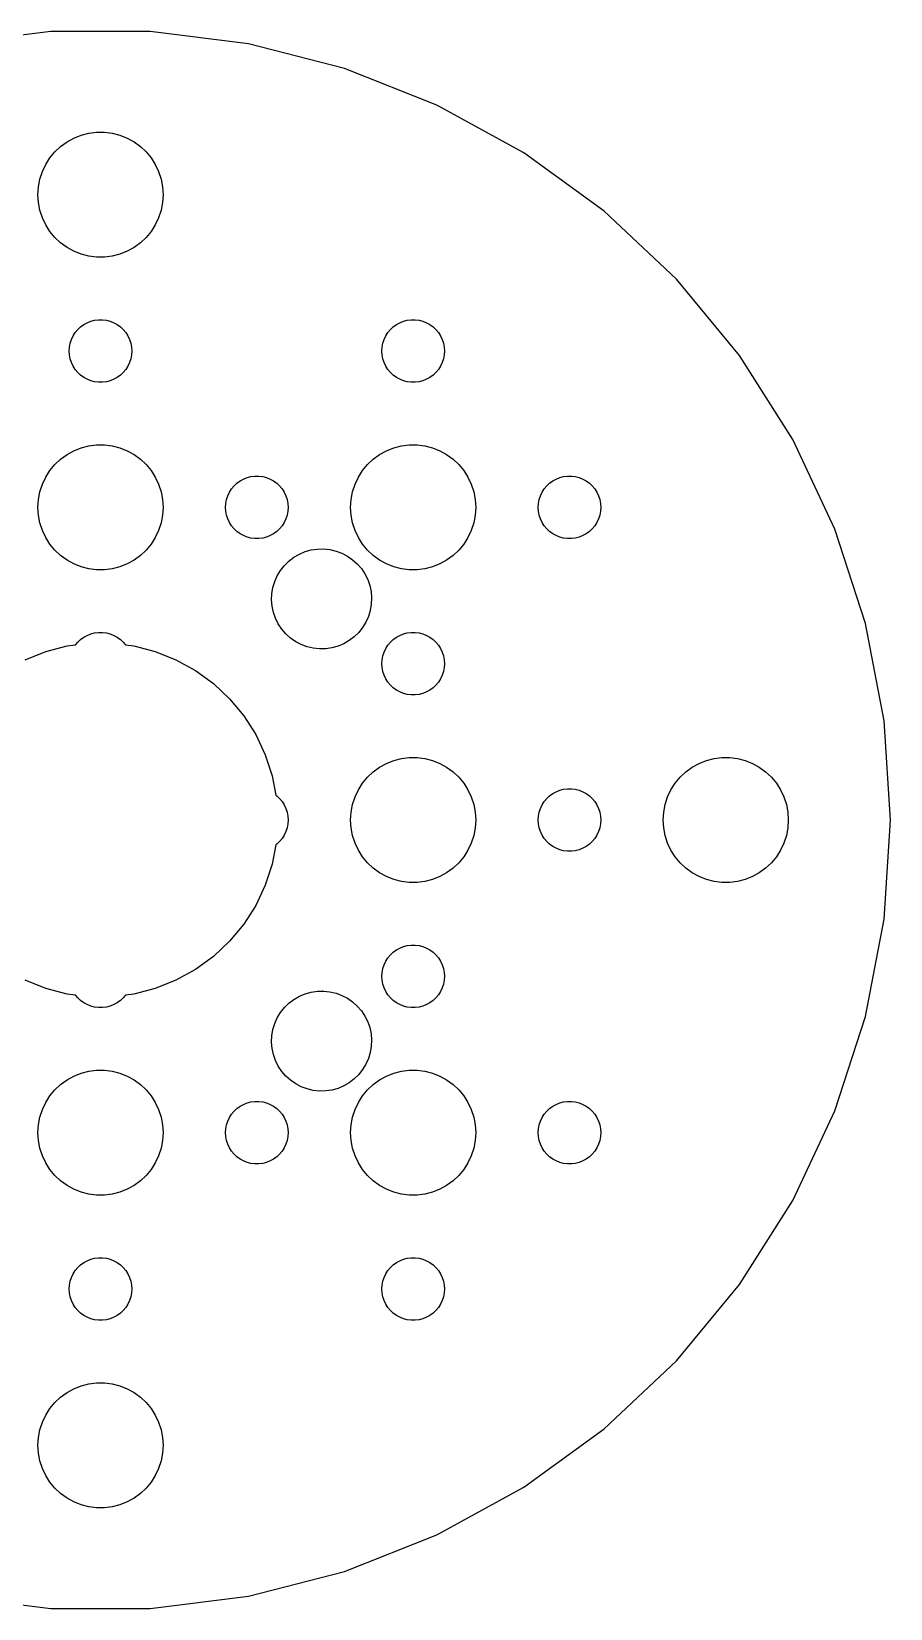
# Model space of a CAD drawing. Header units: metres. Extents: x -38 to 38, y -38 to 478.
# Drawn here: x -3.3 to 37.9, y -37.8 to 37.8 of the extents above; entities that cross this region are included whole.
import ezdxf

# ---------------------------------------------------------------- set-up
doc = ezdxf.new("R2010")
doc.units = ezdxf.units.M

msp = doc.modelspace()

# ---------------------------------------------------------------- linework, layer by layer
for p, q in [((-2.37987, 37.827), (-7.10208, 37.2305)), ((2.37987, 37.827), (-2.37987, 37.827)), ((7.10208, 37.2305), (2.37987, 37.827)), ((11.7123, 36.0468), (7.10208, 37.2305)), ((16.1378, 34.2946), (11.7123, 36.0468)), ((20.3088, 32.0015), (16.1378, 34.2946)), ((-1.91226, 32.3115), (-1.60747, 32.533)), ((-1.60747, 32.533), (-1.27733, 32.7145)), ((-1.27733, 32.7145), (-0.927048, 32.8532)), ((-0.927048, 32.8532), (-0.562134, 32.9469)), ((-0.562134, 32.9469), (-0.18837, 32.9941)), ((-0.18837, 32.9941), (0.18837, 32.9941)), ((0.18837, 32.9941), (0.562134, 32.9469)), ((0.562134, 32.9469), (0.927048, 32.8532)), ((0.927048, 32.8532), (1.27733, 32.7145)), ((1.27733, 32.7145), (1.60747, 32.533)), ((1.60747, 32.533), (1.91226, 32.3115)), ((-2.42705, 31.7634), (-2.1869, 32.0536)), ((-2.1869, 32.0536), (-1.91226, 32.3115)), ((1.91226, 32.3115), (2.1869, 32.0536)), ((2.1869, 32.0536), (2.42705, 31.7634)), ((24.1595, 29.2038), (20.3088, 32.0015)), ((-2.90575, 30.7461), (-2.78932, 31.1044)), ((-2.78932, 31.1044), (-2.62891, 31.4453)), ((-2.62891, 31.4453), (-2.42705, 31.7634)), ((2.42705, 31.7634), (2.62891, 31.4453)), ((2.62891, 31.4453), (2.78932, 31.1044)), ((2.78932, 31.1044), (2.90575, 30.7461)), ((-3, 30), (-2.97633, 30.376)), ((-2.97633, 30.376), (-2.90575, 30.7461)), ((2.90575, 30.7461), (2.97633, 30.376)), ((2.97633, 30.376), (3, 30)), ((-2.97633, 29.624), (-3, 30)), ((-2.90575, 29.2539), (-2.97633, 29.624)), ((2.97633, 29.624), (2.90575, 29.2539)), ((3, 30), (2.97633, 29.624)), ((-2.78932, 28.8956), (-2.90575, 29.2539)), ((-2.62891, 28.5547), (-2.78932, 28.8956)), ((2.78932, 28.8956), (2.62891, 28.5547)), ((2.90575, 29.2539), (2.78932, 28.8956)), ((27.6292, 25.9456), (24.1595, 29.2038)), ((-2.42705, 28.2366), (-2.62891, 28.5547)), ((-2.1869, 27.9464), (-2.42705, 28.2366)), ((2.42705, 28.2366), (2.1869, 27.9464)), ((2.62891, 28.5547), (2.42705, 28.2366)), ((-1.91226, 27.6884), (-2.1869, 27.9464)), ((-1.60747, 27.467), (-1.91226, 27.6884)), ((-1.27733, 27.2855), (-1.60747, 27.467)), ((-0.927048, 27.1468), (-1.27733, 27.2855)), ((1.27733, 27.2855), (0.927048, 27.1468)), ((1.60747, 27.467), (1.27733, 27.2855)), ((1.91226, 27.6884), (1.60747, 27.467)), ((2.1869, 27.9464), (1.91226, 27.6884)), ((-0.562134, 27.0531), (-0.927048, 27.1468)), ((-0.18837, 27.0059), (-0.562134, 27.0531)), ((0.18837, 27.0059), (-0.18837, 27.0059)), ((0.562134, 27.0531), (0.18837, 27.0059)), ((0.927048, 27.1468), (0.562134, 27.0531)), ((30.6632, 22.2781), (27.6292, 25.9456)), ((-1.21352, 23.3817), (-1.09344, 23.5268)), ((-1.09344, 23.5268), (-0.956131, 23.6558)), ((-0.956131, 23.6558), (-0.803726, 23.7665)), ((-0.803726, 23.7665), (-0.638657, 23.8572)), ((-0.638657, 23.8572), (-0.463516, 23.9266)), ((-0.463516, 23.9266), (-0.281067, 23.9734)), ((-0.281067, 23.9734), (-0.094177, 23.997)), ((-0.094177, 23.997), (0.094177, 23.997)), ((0.094177, 23.997), (0.281067, 23.9734)), ((0.281067, 23.9734), (0.463516, 23.9266)), ((0.463516, 23.9266), (0.638657, 23.8572)), ((0.638657, 23.8572), (0.803726, 23.7665)), ((0.803726, 23.7665), (0.956131, 23.6558)), ((0.956131, 23.6558), (1.09344, 23.5268)), ((1.09344, 23.5268), (1.21352, 23.3817)), ((13.7865, 23.3817), (13.9065, 23.5268)), ((13.9065, 23.5268), (14.0439, 23.6558)), ((14.0439, 23.6558), (14.1963, 23.7665)), ((14.1963, 23.7665), (14.3613, 23.8572)), ((14.3613, 23.8572), (14.5365, 23.9266)), ((14.5365, 23.9266), (14.7189, 23.9734)), ((14.7189, 23.9734), (14.9058, 23.997)), ((14.9058, 23.997), (15.0942, 23.997)), ((15.0942, 23.997), (15.2811, 23.9734)), ((15.2811, 23.9734), (15.4635, 23.9266)), ((15.4635, 23.9266), (15.6387, 23.8572)), ((15.6387, 23.8572), (15.8037, 23.7665)), ((15.8037, 23.7665), (15.9561, 23.6558)), ((15.9561, 23.6558), (16.0934, 23.5268)), ((16.0934, 23.5268), (16.2135, 23.3817)), ((-1.48816, 22.688), (-1.45287, 22.873)), ((-1.45287, 22.873), (-1.39465, 23.0522)), ((-1.39465, 23.0522), (-1.31445, 23.2226)), ((-1.31445, 23.2226), (-1.21352, 23.3817)), ((1.21352, 23.3817), (1.31445, 23.2226)), ((1.31445, 23.2226), (1.39465, 23.0522)), ((1.39465, 23.0522), (1.45287, 22.873)), ((1.45287, 22.873), (1.48816, 22.688)), ((13.5118, 22.688), (13.5471, 22.873)), ((13.5471, 22.873), (13.6053, 23.0522)), ((13.6053, 23.0522), (13.6855, 23.2226)), ((13.6855, 23.2226), (13.7865, 23.3817)), ((16.2135, 23.3817), (16.3145, 23.2226)), ((16.3145, 23.2226), (16.3947, 23.0522)), ((16.3947, 23.0522), (16.4529, 22.873)), ((16.4529, 22.873), (16.4882, 22.688)), ((-1.5, 22.5), (-1.48816, 22.688)), ((-1.48816, 22.312), (-1.5, 22.5)), ((-1.45287, 22.127), (-1.48816, 22.312)), ((-1.39465, 21.9478), (-1.45287, 22.127)), ((-1.31445, 21.7774), (-1.39465, 21.9478)), ((1.39465, 21.9478), (1.31445, 21.7774)), ((1.45287, 22.127), (1.39465, 21.9478)), ((1.48816, 22.312), (1.45287, 22.127)), ((1.48816, 22.688), (1.5, 22.5)), ((1.5, 22.5), (1.48816, 22.312)), ((13.5, 22.5), (13.5118, 22.688)), ((13.5118, 22.312), (13.5, 22.5)), ((13.5471, 22.127), (13.5118, 22.312)), ((13.6053, 21.9478), (13.5471, 22.127)), ((13.6855, 21.7774), (13.6053, 21.9478)), ((16.3947, 21.9478), (16.3145, 21.7774)), ((16.4529, 22.127), (16.3947, 21.9478)), ((16.4882, 22.312), (16.4529, 22.127)), ((16.4882, 22.688), (16.5, 22.5)), ((16.5, 22.5), (16.4882, 22.312)), ((33.2136, 18.2593), (30.6632, 22.2781)), ((-1.21352, 21.6183), (-1.31445, 21.7774)), ((-1.09344, 21.4732), (-1.21352, 21.6183)), ((-0.956131, 21.3442), (-1.09344, 21.4732)), ((-0.803726, 21.2335), (-0.956131, 21.3442)), ((-0.638657, 21.1427), (-0.803726, 21.2335)), ((0.803726, 21.2335), (0.638657, 21.1427)), ((0.956131, 21.3442), (0.803726, 21.2335)), ((1.09344, 21.4732), (0.956131, 21.3442)), ((1.21352, 21.6183), (1.09344, 21.4732)), ((1.31445, 21.7774), (1.21352, 21.6183)), ((13.7865, 21.6183), (13.6855, 21.7774)), ((13.9065, 21.4732), (13.7865, 21.6183)), ((14.0439, 21.3442), (13.9065, 21.4732)), ((14.1963, 21.2335), (14.0439, 21.3442)), ((14.3613, 21.1427), (14.1963, 21.2335)), ((15.8037, 21.2335), (15.6387, 21.1427)), ((15.9561, 21.3442), (15.8037, 21.2335)), ((16.0934, 21.4732), (15.9561, 21.3442)), ((16.2135, 21.6183), (16.0934, 21.4732)), ((16.3145, 21.7774), (16.2135, 21.6183)), ((-0.463516, 21.0734), (-0.638657, 21.1427)), ((-0.281067, 21.0266), (-0.463516, 21.0734)), ((-0.094177, 21.003), (-0.281067, 21.0266)), ((0.094177, 21.003), (-0.094177, 21.003)), ((0.281067, 21.0266), (0.094177, 21.003)), ((0.463516, 21.0734), (0.281067, 21.0266)), ((0.638657, 21.1427), (0.463516, 21.0734)), ((14.5365, 21.0734), (14.3613, 21.1427)), ((14.7189, 21.0266), (14.5365, 21.0734)), ((14.9058, 21.003), (14.7189, 21.0266)), ((15.0942, 21.003), (14.9058, 21.003)), ((15.2811, 21.0266), (15.0942, 21.003)), ((15.4635, 21.0734), (15.2811, 21.0266)), ((15.6387, 21.1427), (15.4635, 21.0734)), ((35.2402, 13.9526), (33.2136, 18.2593)), ((-1.91226, 17.3115), (-1.60747, 17.533)), ((-1.60747, 17.533), (-1.27733, 17.7145)), ((-1.27733, 17.7145), (-0.927048, 17.8532)), ((-0.927048, 17.8532), (-0.562134, 17.9469)), ((-0.562134, 17.9469), (-0.18837, 17.9941)), ((-0.18837, 17.9941), (0.18837, 17.9941)), ((0.18837, 17.9941), (0.562134, 17.9469)), ((0.562134, 17.9469), (0.927048, 17.8532)), ((0.927048, 17.8532), (1.27733, 17.7145)), ((1.27733, 17.7145), (1.60747, 17.533)), ((1.60747, 17.533), (1.91226, 17.3115)), ((13.0877, 17.3115), (13.3925, 17.533)), ((13.3925, 17.533), (13.7227, 17.7145)), ((13.7227, 17.7145), (14.0729, 17.8532)), ((14.0729, 17.8532), (14.4379, 17.9469)), ((14.4379, 17.9469), (14.8116, 17.9941)), ((14.8116, 17.9941), (15.1884, 17.9941)), ((15.1884, 17.9941), (15.5621, 17.9469)), ((15.5621, 17.9469), (15.927, 17.8532)), ((15.927, 17.8532), (16.2773, 17.7145)), ((16.2773, 17.7145), (16.6075, 17.533)), ((16.6075, 17.533), (16.9123, 17.3115)), ((-2.62891, 16.4453), (-2.42705, 16.7634)), ((-2.42705, 16.7634), (-2.1869, 17.0536)), ((-2.1869, 17.0536), (-1.91226, 17.3115)), ((1.91226, 17.3115), (2.1869, 17.0536)), ((2.1869, 17.0536), (2.42705, 16.7634)), ((2.42705, 16.7634), (2.62891, 16.4453)), ((12.3711, 16.4453), (12.5729, 16.7634)), ((12.5729, 16.7634), (12.8131, 17.0536)), ((12.8131, 17.0536), (13.0877, 17.3115)), ((16.9123, 17.3115), (17.1869, 17.0536)), ((17.1869, 17.0536), (17.427, 16.7634)), ((17.427, 16.7634), (17.6289, 16.4453)), ((-2.90575, 15.7461), (-2.78932, 16.1044)), ((-2.78932, 16.1044), (-2.62891, 16.4453)), ((2.62891, 16.4453), (2.78932, 16.1044)), ((2.78932, 16.1044), (2.90575, 15.7461)), ((6.28647, 15.8817), (6.40654, 16.0268)), ((6.40654, 16.0268), (6.54385, 16.1558)), ((6.54385, 16.1558), (6.69626, 16.2665)), ((6.69626, 16.2665), (6.86133, 16.3572)), ((6.86133, 16.3572), (7.03647, 16.4266)), ((7.03647, 16.4266), (7.21892, 16.4734)), ((7.21892, 16.4734), (7.40581, 16.497)), ((7.40581, 16.497), (7.59418, 16.497)), ((7.59418, 16.497), (7.78107, 16.4734)), ((7.78107, 16.4734), (7.96352, 16.4266)), ((7.96352, 16.4266), (8.13866, 16.3572)), ((8.13866, 16.3572), (8.30373, 16.2665)), ((8.30373, 16.2665), (8.45613, 16.1558)), ((8.45613, 16.1558), (8.59344, 16.0268)), ((8.59344, 16.0268), (8.71352, 15.8817)), ((12.0942, 15.7461), (12.2107, 16.1044)), ((12.2107, 16.1044), (12.3711, 16.4453)), ((17.6289, 16.4453), (17.7893, 16.1044)), ((17.7893, 16.1044), (17.9057, 15.7461)), ((21.2865, 15.8817), (21.4065, 16.0268)), ((21.4065, 16.0268), (21.5439, 16.1558)), ((21.5439, 16.1558), (21.6963, 16.2665)), ((21.6963, 16.2665), (21.8613, 16.3572)), ((21.8613, 16.3572), (22.0365, 16.4266)), ((22.0365, 16.4266), (22.2189, 16.4734)), ((22.2189, 16.4734), (22.4058, 16.497)), ((22.4058, 16.497), (22.5942, 16.497)), ((22.5942, 16.497), (22.7811, 16.4734)), ((22.7811, 16.4734), (22.9635, 16.4266)), ((22.9635, 16.4266), (23.1387, 16.3572)), ((23.1387, 16.3572), (23.3037, 16.2665)), ((23.3037, 16.2665), (23.4561, 16.1558)), ((23.4561, 16.1558), (23.5934, 16.0268)), ((23.5934, 16.0268), (23.7135, 15.8817)), ((-3, 15), (-2.97633, 15.376)), ((-2.97633, 15.376), (-2.90575, 15.7461)), ((2.90575, 15.7461), (2.97633, 15.376)), ((2.97633, 15.376), (3, 15)), ((6, 15), (6.01183, 15.188)), ((6.01183, 15.188), (6.04712, 15.373)), ((6.04712, 15.373), (6.10533, 15.5522)), ((6.10533, 15.5522), (6.18553, 15.7226)), ((6.18553, 15.7226), (6.28647, 15.8817)), ((8.71352, 15.8817), (8.81445, 15.7226)), ((8.81445, 15.7226), (8.89465, 15.5522)), ((8.89465, 15.5522), (8.95287, 15.373)), ((8.95287, 15.373), (8.98816, 15.188)), ((8.98816, 15.188), (9, 15)), ((12, 15), (12.0237, 15.376)), ((12.0237, 15.376), (12.0942, 15.7461)), ((17.9057, 15.7461), (17.9763, 15.376)), ((17.9763, 15.376), (18, 15)), ((21, 15), (21.0118, 15.188)), ((21.0118, 15.188), (21.0471, 15.373)), ((21.0471, 15.373), (21.1053, 15.5522)), ((21.1053, 15.5522), (21.1855, 15.7226)), ((21.1855, 15.7226), (21.2865, 15.8817)), ((23.7135, 15.8817), (23.8145, 15.7226)), ((23.8145, 15.7226), (23.8947, 15.5522)), ((23.8947, 15.5522), (23.9529, 15.373)), ((23.9529, 15.373), (23.9882, 15.188)), ((23.9882, 15.188), (24, 15)), ((-2.97633, 14.624), (-3, 15)), ((-2.90575, 14.2539), (-2.97633, 14.624)), ((2.97633, 14.624), (2.90575, 14.2539)), ((3, 15), (2.97633, 14.624)), ((6.01183, 14.812), (6, 15)), ((6.04712, 14.627), (6.01183, 14.812)), ((6.10533, 14.4478), (6.04712, 14.627)), ((6.18553, 14.2774), (6.10533, 14.4478)), ((8.89465, 14.4478), (8.81445, 14.2774)), ((8.95287, 14.627), (8.89465, 14.4478)), ((8.98816, 14.812), (8.95287, 14.627)), ((9, 15), (8.98816, 14.812)), ((12.0237, 14.624), (12, 15)), ((12.0942, 14.2539), (12.0237, 14.624)), ((17.9763, 14.624), (17.9057, 14.2539)), ((18, 15), (17.9763, 14.624)), ((21.0118, 14.812), (21, 15)), ((21.0471, 14.627), (21.0118, 14.812)), ((21.1053, 14.4478), (21.0471, 14.627)), ((21.1855, 14.2774), (21.1053, 14.4478)), ((23.8947, 14.4478), (23.8145, 14.2774)), ((23.9529, 14.627), (23.8947, 14.4478)), ((23.9882, 14.812), (23.9529, 14.627)), ((24, 15), (23.9882, 14.812)), ((-2.78932, 13.8956), (-2.90575, 14.2539)), ((-2.62891, 13.5547), (-2.78932, 13.8956)), ((2.78932, 13.8956), (2.62891, 13.5547)), ((2.90575, 14.2539), (2.78932, 13.8956)), ((6.28647, 14.1183), (6.18553, 14.2774)), ((6.40654, 13.9732), (6.28647, 14.1183)), ((6.54385, 13.8442), (6.40654, 13.9732)), ((6.69626, 13.7335), (6.54385, 13.8442)), ((6.86133, 13.6427), (6.69626, 13.7335)), ((7.03647, 13.5734), (6.86133, 13.6427)), ((8.13866, 13.6427), (7.96352, 13.5734)), ((8.30373, 13.7335), (8.13866, 13.6427)), ((8.45613, 13.8442), (8.30373, 13.7335)), ((8.59344, 13.9732), (8.45613, 13.8442)), ((8.71352, 14.1183), (8.59344, 13.9732)), ((8.81445, 14.2774), (8.71352, 14.1183)), ((12.2107, 13.8956), (12.0942, 14.2539)), ((12.3711, 13.5547), (12.2107, 13.8956)), ((17.7893, 13.8956), (17.6289, 13.5547)), ((17.9057, 14.2539), (17.7893, 13.8956)), ((21.2865, 14.1183), (21.1855, 14.2774)), ((21.4065, 13.9732), (21.2865, 14.1183)), ((21.5439, 13.8442), (21.4065, 13.9732)), ((21.6963, 13.7335), (21.5439, 13.8442)), ((21.8613, 13.6427), (21.6963, 13.7335)), ((22.0365, 13.5734), (21.8613, 13.6427)), ((23.1387, 13.6427), (22.9635, 13.5734)), ((23.3037, 13.7335), (23.1387, 13.6427)), ((23.4561, 13.8442), (23.3037, 13.7335)), ((23.5934, 13.9732), (23.4561, 13.8442)), ((23.7135, 14.1183), (23.5934, 13.9732)), ((23.8145, 14.2774), (23.7135, 14.1183)), ((36.711, 9.42578), (35.2402, 13.9526)), ((-2.42705, 13.2366), (-2.62891, 13.5547)), ((-2.1869, 12.9464), (-2.42705, 13.2366)), ((-1.91226, 12.6884), (-2.1869, 12.9464)), ((2.1869, 12.9464), (1.91226, 12.6884)), ((2.42705, 13.2366), (2.1869, 12.9464)), ((2.62891, 13.5547), (2.42705, 13.2366)), ((7.21892, 13.5266), (7.03647, 13.5734)), ((7.40581, 13.5029), (7.21892, 13.5266)), ((7.59418, 13.5029), (7.40581, 13.5029)), ((7.78107, 13.5266), (7.59418, 13.5029)), ((7.96352, 13.5734), (7.78107, 13.5266)), ((9.53987, 12.7567), (9.81772, 12.8735)), ((9.81772, 12.8735), (10.108, 12.9545)), ((10.108, 12.9545), (10.4062, 12.9986)), ((10.4062, 12.9986), (10.7075, 13.0049)), ((10.7075, 13.0049), (11.0072, 12.9734)), ((11.0072, 12.9734), (11.3007, 12.9046)), ((11.3007, 12.9046), (11.5832, 12.7995)), ((12.5729, 13.2366), (12.3711, 13.5547)), ((12.8131, 12.9464), (12.5729, 13.2366)), ((13.0877, 12.6884), (12.8131, 12.9464)), ((17.1869, 12.9464), (16.9123, 12.6884)), ((17.427, 13.2366), (17.1869, 12.9464)), ((17.6289, 13.5547), (17.427, 13.2366)), ((22.2189, 13.5266), (22.0365, 13.5734)), ((22.4058, 13.5029), (22.2189, 13.5266)), ((22.5942, 13.5029), (22.4058, 13.5029)), ((22.7811, 13.5266), (22.5942, 13.5029)), ((22.9635, 13.5734), (22.7811, 13.5266)), ((-1.60747, 12.467), (-1.91226, 12.6884)), ((-1.27733, 12.2855), (-1.60747, 12.467)), ((-0.927048, 12.1468), (-1.27733, 12.2855)), ((-0.562134, 12.0531), (-0.927048, 12.1468)), ((0.927048, 12.1468), (0.562134, 12.0531)), ((1.27733, 12.2855), (0.927048, 12.1468)), ((1.60747, 12.467), (1.27733, 12.2855)), ((1.91226, 12.6884), (1.60747, 12.467)), ((8.63623, 11.9767), (8.82344, 12.2129)), ((8.82344, 12.2129), (9.03879, 12.4238)), ((9.03879, 12.4238), (9.27885, 12.606)), ((9.27885, 12.606), (9.53987, 12.7567)), ((11.5832, 12.7995), (11.8503, 12.6599)), ((11.8503, 12.6599), (12.0977, 12.4879)), ((12.0977, 12.4879), (12.3217, 12.2862)), ((12.3217, 12.2862), (12.5187, 12.058)), ((13.3925, 12.467), (13.0877, 12.6884)), ((13.7227, 12.2855), (13.3925, 12.467)), ((14.0729, 12.1468), (13.7227, 12.2855)), ((14.4379, 12.0531), (14.0729, 12.1468)), ((15.927, 12.1468), (15.5621, 12.0531)), ((16.2773, 12.2855), (15.927, 12.1468)), ((16.6075, 12.467), (16.2773, 12.2855)), ((16.9123, 12.6884), (16.6075, 12.467)), ((-0.18837, 12.0059), (-0.562134, 12.0531)), ((0.18837, 12.0059), (-0.18837, 12.0059)), ((0.562134, 12.0531), (0.18837, 12.0059)), ((8.2704, 11.155), (8.35751, 11.4436)), ((8.35751, 11.4436), (8.4801, 11.7189)), ((8.4801, 11.7189), (8.63623, 11.9767)), ((12.5187, 12.058), (12.6855, 11.807)), ((12.6855, 11.807), (12.8195, 11.537)), ((12.8195, 11.537), (12.9186, 11.2524)), ((14.8116, 12.0059), (14.4379, 12.0531)), ((15.1884, 12.0059), (14.8116, 12.0059)), ((15.5621, 12.0531), (15.1884, 12.0059)), ((8.20752, 10.5567), (8.22014, 10.8579)), ((8.22014, 10.8579), (8.2704, 11.155)), ((12.9186, 11.2524), (12.9812, 10.9576)), ((12.9812, 10.9576), (13.0065, 10.6573)), ((13.0065, 10.6573), (12.9939, 10.3561)), ((8.23274, 10.2564), (8.20752, 10.5567)), ((8.29539, 9.96158), (8.23274, 10.2564)), ((8.39452, 9.67696), (8.29539, 9.96158)), ((12.9436, 10.0589), (12.8565, 9.77042)), ((12.9939, 10.3561), (12.9436, 10.0589)), ((8.52853, 9.407), (8.39452, 9.67696)), ((8.69533, 9.15596), (8.52853, 9.407)), ((8.89226, 8.9278), (8.69533, 9.15596)), ((12.5777, 9.23727), (12.3905, 9.00108)), ((12.7339, 9.49509), (12.5777, 9.23727)), ((12.8565, 9.77042), (12.7339, 9.49509)), ((37.6029, 4.75035), (36.711, 9.42578)), ((-2.62663, 8.08397), (-1.59273, 8.34944)), ((-1.59273, 8.34944), (-1.19904, 8.39917)), ((-1.19904, 8.39917), (-1.09344, 8.52681)), ((-1.09344, 8.52681), (-0.956131, 8.65576)), ((-0.956131, 8.65576), (-0.803726, 8.76648)), ((-0.803726, 8.76648), (-0.638657, 8.85724)), ((-0.638657, 8.85724), (-0.463516, 8.92657)), ((-0.463516, 8.92657), (-0.281067, 8.97342)), ((-0.281067, 8.97342), (-0.094177, 8.99704)), ((-0.094177, 8.99704), (0.094177, 8.99704)), ((0.094177, 8.99704), (0.281067, 8.97342)), ((0.281067, 8.97342), (0.463516, 8.92657)), ((0.463516, 8.92657), (0.638657, 8.85724)), ((0.638657, 8.85724), (0.803726, 8.76648)), ((0.803726, 8.76648), (0.956131, 8.65576)), ((0.956131, 8.65576), (1.09344, 8.52681)), ((1.09344, 8.52681), (1.19904, 8.39917)), ((1.19904, 8.39917), (1.59273, 8.34944)), ((1.59273, 8.34944), (2.62663, 8.08397)), ((9.11624, 8.72614), (8.89226, 8.9278)), ((9.36372, 8.55412), (9.11624, 8.72614)), ((9.63083, 8.41449), (9.36372, 8.55412)), ((9.91331, 8.30943), (9.63083, 8.41449)), ((11.3963, 8.34048), (11.106, 8.25945)), ((11.6741, 8.45729), (11.3963, 8.34048)), ((11.9351, 8.60799), (11.6741, 8.45729)), ((12.1752, 8.79021), (11.9351, 8.60799)), ((12.3905, 9.00108), (12.1752, 8.79021)), ((13.6855, 8.22263), (13.7865, 8.38167)), ((13.7865, 8.38167), (13.9065, 8.52681)), ((13.9065, 8.52681), (14.0439, 8.65576)), ((14.0439, 8.65576), (14.1963, 8.76648)), ((14.1963, 8.76648), (14.3613, 8.85724)), ((14.3613, 8.85724), (14.5365, 8.92657)), ((14.5365, 8.92657), (14.7189, 8.97342)), ((14.7189, 8.97342), (14.9058, 8.99704)), ((14.9058, 8.99704), (15.0942, 8.99704)), ((15.0942, 8.99704), (15.2811, 8.97342)), ((15.2811, 8.97342), (15.4635, 8.92657)), ((15.4635, 8.92657), (15.6387, 8.85724)), ((15.6387, 8.85724), (15.8037, 8.76648)), ((15.8037, 8.76648), (15.9561, 8.65576)), ((15.9561, 8.65576), (16.0934, 8.52681)), ((16.0934, 8.52681), (16.2135, 8.38167)), ((16.2135, 8.38167), (16.3145, 8.22263)), ((-3.61911, 7.69102), (-2.62663, 8.08397)), ((2.62663, 8.08397), (3.61911, 7.69102)), ((3.61911, 7.69102), (4.55452, 7.17677)), ((10.2067, 8.2406), (9.91331, 8.30943)), ((10.5065, 8.20909), (10.2067, 8.2406)), ((10.8078, 8.21541), (10.5065, 8.20909)), ((11.106, 8.25945), (10.8078, 8.21541)), ((13.5, 7.5), (13.5118, 7.68799)), ((13.5118, 7.68799), (13.5471, 7.87303)), ((13.5471, 7.87303), (13.6053, 8.05219)), ((13.6053, 8.05219), (13.6855, 8.22263)), ((16.3145, 8.22263), (16.3947, 8.05219)), ((16.3947, 8.05219), (16.4529, 7.87303)), ((16.4529, 7.87303), (16.4882, 7.68799)), ((16.4882, 7.68799), (16.5, 7.5)), ((4.55452, 7.17677), (5.41809, 6.54936)), ((13.5118, 7.312), (13.5, 7.5)), ((13.5471, 7.12695), (13.5118, 7.312)), ((13.6053, 6.9478), (13.5471, 7.12695)), ((13.6855, 6.77736), (13.6053, 6.9478)), ((16.3947, 6.9478), (16.3145, 6.77736)), ((16.4529, 7.12695), (16.3947, 6.9478)), ((16.4882, 7.312), (16.4529, 7.12695)), ((16.5, 7.5), (16.4882, 7.312)), ((5.41809, 6.54936), (6.19623, 5.81865)), ((13.7865, 6.61832), (13.6855, 6.77736)), ((13.9065, 6.47318), (13.7865, 6.61832)), ((14.0439, 6.34422), (13.9065, 6.47318)), ((14.1963, 6.23351), (14.0439, 6.34422)), ((14.3613, 6.14275), (14.1963, 6.23351)), ((14.5365, 6.07341), (14.3613, 6.14275)), ((14.7189, 6.02657), (14.5365, 6.07341)), ((15.4635, 6.07341), (15.2811, 6.02657)), ((15.6387, 6.14275), (15.4635, 6.07341)), ((15.8037, 6.23351), (15.6387, 6.14275)), ((15.9561, 6.34422), (15.8037, 6.23351)), ((16.0934, 6.47318), (15.9561, 6.34422)), ((16.2135, 6.61832), (16.0934, 6.47318)), ((16.3145, 6.77736), (16.2135, 6.61832)), ((6.19623, 5.81865), (6.87663, 4.99617)), ((14.9058, 6.00294), (14.7189, 6.02657)), ((15.0942, 6.00294), (14.9058, 6.00294)), ((15.2811, 6.02657), (15.0942, 6.00294)), ((6.87663, 4.99617), (7.44859, 4.09489)), ((37.9018, 0), (37.6029, 4.75035)), ((7.44859, 4.09489), (7.90309, 3.12904)), ((7.90309, 3.12904), (8.23296, 2.11386)), ((12.8131, 2.05363), (13.0877, 2.31154)), ((13.0877, 2.31154), (13.3925, 2.53297)), ((13.3925, 2.53297), (13.7227, 2.71448)), ((13.7227, 2.71448), (14.0729, 2.85316)), ((14.0729, 2.85316), (14.4379, 2.94685)), ((14.4379, 2.94685), (14.8116, 2.99408)), ((14.8116, 2.99408), (15.1884, 2.99408)), ((15.1884, 2.99408), (15.5621, 2.94685)), ((15.5621, 2.94685), (15.927, 2.85316)), ((15.927, 2.85316), (16.2773, 2.71448)), ((16.2773, 2.71448), (16.6075, 2.53297)), ((16.6075, 2.53297), (16.9123, 2.31154)), ((16.9123, 2.31154), (17.1869, 2.05363)), ((27.8131, 2.05363), (28.0877, 2.31154)), ((28.0877, 2.31154), (28.3925, 2.53297)), ((28.3925, 2.53297), (28.7227, 2.71448)), ((28.7227, 2.71448), (29.0729, 2.85316)), ((29.0729, 2.85316), (29.4379, 2.94685)), ((29.4379, 2.94685), (29.8116, 2.99408)), ((29.8116, 2.99408), (30.1884, 2.99408)), ((30.1884, 2.99408), (30.5621, 2.94685)), ((30.5621, 2.94685), (30.927, 2.85316)), ((30.927, 2.85316), (31.2773, 2.71448)), ((31.2773, 2.71448), (31.6075, 2.53297)), ((31.6075, 2.53297), (31.9123, 2.31154)), ((31.9123, 2.31154), (32.1869, 2.05363)), ((8.23296, 2.11386), (8.40921, 1.18985)), ((12.3711, 1.44525), (12.5729, 1.76335)), ((12.5729, 1.76335), (12.8131, 2.05363)), ((17.1869, 2.05363), (17.427, 1.76335)), ((17.427, 1.76335), (17.6289, 1.44525)), ((27.3711, 1.44525), (27.5729, 1.76335)), ((27.5729, 1.76335), (27.8131, 2.05363)), ((32.1869, 2.05363), (32.427, 1.76335)), ((32.427, 1.76335), (32.6289, 1.44525)), ((8.40921, 1.18985), (8.45613, 1.15576)), ((8.45613, 1.15576), (8.59344, 1.02681)), ((8.59344, 1.02681), (8.71352, 0.881668)), ((8.71352, 0.881668), (8.81445, 0.722626)), ((12.0942, 0.746063), (12.2107, 1.10437)), ((12.2107, 1.10437), (12.3711, 1.44525)), ((17.6289, 1.44525), (17.7893, 1.10437)), ((17.7893, 1.10437), (17.9057, 0.746063)), ((21.1855, 0.722626), (21.2865, 0.881668)), ((21.2865, 0.881668), (21.4065, 1.02681)), ((21.4065, 1.02681), (21.5439, 1.15576)), ((21.5439, 1.15576), (21.6963, 1.26648)), ((21.6963, 1.26648), (21.8613, 1.35724)), ((21.8613, 1.35724), (22.0365, 1.42657)), ((22.0365, 1.42657), (22.2189, 1.47342)), ((22.2189, 1.47342), (22.4058, 1.49704)), ((22.4058, 1.49704), (22.5942, 1.49704)), ((22.5942, 1.49704), (22.7811, 1.47342)), ((22.7811, 1.47342), (22.9635, 1.42657)), ((22.9635, 1.42657), (23.1387, 1.35724)), ((23.1387, 1.35724), (23.3037, 1.26648)), ((23.3037, 1.26648), (23.4561, 1.15576)), ((23.4561, 1.15576), (23.5934, 1.02681)), ((23.5934, 1.02681), (23.7135, 0.881668)), ((23.7135, 0.881668), (23.8145, 0.722626)), ((27.0942, 0.746063), (27.2107, 1.10437)), ((27.2107, 1.10437), (27.3711, 1.44525)), ((32.6289, 1.44525), (32.7893, 1.10437)), ((32.7893, 1.10437), (32.9057, 0.746063)), ((8.81445, 0.722626), (8.89465, 0.552185)), ((8.89465, 0.552185), (8.95287, 0.373032)), ((8.95287, 0.373032), (8.98816, 0.187988)), ((8.98816, 0.187988), (9, 0)), ((9, 0), (8.98816, -0.187988)), ((12, 0), (12.0237, 0.375992)), ((12.0237, -0.375992), (12, 0)), ((12.0237, 0.375992), (12.0942, 0.746063)), ((17.9057, 0.746063), (17.9763, 0.375992)), ((17.9763, 0.375992), (18, 0)), ((18, 0), (17.9763, -0.375992)), ((21, 0), (21.0118, 0.187988)), ((21.0118, -0.187988), (21, 0)), ((21.0118, 0.187988), (21.0471, 0.373032)), ((21.0471, 0.373032), (21.1053, 0.552185)), ((21.1053, 0.552185), (21.1855, 0.722626)), ((23.8145, 0.722626), (23.8947, 0.552185)), ((23.8947, 0.552185), (23.9529, 0.373032)), ((23.9529, 0.373032), (23.9882, 0.187988)), ((23.9882, 0.187988), (24, 0)), ((24, 0), (23.9882, -0.187988)), ((27, 0), (27.0237, 0.375992)), ((27.0237, -0.375992), (27, 0)), ((27.0237, 0.375992), (27.0942, 0.746063)), ((32.9057, 0.746063), (32.9763, 0.375992)), ((32.9763, 0.375992), (33, 0)), ((33, 0), (32.9763, -0.375992)), ((37.6029, -4.75035), (37.9018, 0)), ((8.81445, -0.722626), (8.71352, -0.881668)), ((8.89465, -0.552185), (8.81445, -0.722626)), ((8.95287, -0.373032), (8.89465, -0.552185)), ((8.98816, -0.187988), (8.95287, -0.373032)), ((12.0942, -0.746063), (12.0237, -0.375992)), ((12.2107, -1.10437), (12.0942, -0.746063)), ((17.9057, -0.746063), (17.7893, -1.10437)), ((17.9763, -0.375992), (17.9057, -0.746063)), ((21.0471, -0.373032), (21.0118, -0.187988)), ((21.1053, -0.552185), (21.0471, -0.373032)), ((21.1855, -0.722626), (21.1053, -0.552185)), ((21.2865, -0.881668), (21.1855, -0.722626)), ((23.8145, -0.722626), (23.7135, -0.881668)), ((23.8947, -0.552185), (23.8145, -0.722626)), ((23.9529, -0.373032), (23.8947, -0.552185)), ((23.9882, -0.187988), (23.9529, -0.373032)), ((27.0942, -0.746063), (27.0237, -0.375992)), ((27.2107, -1.10437), (27.0942, -0.746063)), ((32.9057, -0.746063), (32.7893, -1.10437)), ((32.9763, -0.375992), (32.9057, -0.746063)), ((8.40921, -1.18985), (8.23296, -2.11386)), ((8.45613, -1.15576), (8.40921, -1.18985)), ((8.59344, -1.02681), (8.45613, -1.15576)), ((8.71352, -0.881668), (8.59344, -1.02681)), ((12.3711, -1.44525), (12.2107, -1.10437)), ((12.5729, -1.76335), (12.3711, -1.44525)), ((17.6289, -1.44525), (17.427, -1.76335)), ((17.7893, -1.10437), (17.6289, -1.44525)), ((21.4065, -1.02681), (21.2865, -0.881668)), ((21.5439, -1.15576), (21.4065, -1.02681)), ((21.6963, -1.26648), (21.5439, -1.15576)), ((21.8613, -1.35724), (21.6963, -1.26648)), ((22.0365, -1.42657), (21.8613, -1.35724)), ((22.2189, -1.47342), (22.0365, -1.42657)), ((22.4058, -1.49704), (22.2189, -1.47342)), ((22.5942, -1.49704), (22.4058, -1.49704)), ((22.7811, -1.47342), (22.5942, -1.49704)), ((22.9635, -1.42657), (22.7811, -1.47342)), ((23.1387, -1.35724), (22.9635, -1.42657)), ((23.3037, -1.26648), (23.1387, -1.35724)), ((23.4561, -1.15576), (23.3037, -1.26648)), ((23.5934, -1.02681), (23.4561, -1.15576)), ((23.7135, -0.881668), (23.5934, -1.02681)), ((27.3711, -1.44525), (27.2107, -1.10437)), ((27.5729, -1.76335), (27.3711, -1.44525)), ((32.6289, -1.44525), (32.427, -1.76335)), ((32.7893, -1.10437), (32.6289, -1.44525)), ((8.23296, -2.11386), (7.90309, -3.12904)), ((12.8131, -2.05363), (12.5729, -1.76335)), ((13.0877, -2.31154), (12.8131, -2.05363)), ((17.1869, -2.05363), (16.9123, -2.31154)), ((17.427, -1.76335), (17.1869, -2.05363)), ((27.8131, -2.05363), (27.5729, -1.76335)), ((28.0877, -2.31154), (27.8131, -2.05363)), ((32.1869, -2.05363), (31.9123, -2.31154)), ((32.427, -1.76335), (32.1869, -2.05363)), ((13.3925, -2.53297), (13.0877, -2.31154)), ((13.7227, -2.71448), (13.3925, -2.53297)), ((14.0729, -2.85316), (13.7227, -2.71448)), ((14.4379, -2.94685), (14.0729, -2.85316)), ((14.8116, -2.99408), (14.4379, -2.94685)), ((15.1884, -2.99408), (14.8116, -2.99408)), ((15.5621, -2.94685), (15.1884, -2.99408)), ((15.927, -2.85316), (15.5621, -2.94685)), ((16.2773, -2.71448), (15.927, -2.85316)), ((16.6075, -2.53297), (16.2773, -2.71448)), ((16.9123, -2.31154), (16.6075, -2.53297)), ((28.3925, -2.53297), (28.0877, -2.31154)), ((28.7227, -2.71448), (28.3925, -2.53297)), ((29.0729, -2.85316), (28.7227, -2.71448)), ((29.4379, -2.94685), (29.0729, -2.85316)), ((29.8116, -2.99408), (29.4379, -2.94685)), ((30.1884, -2.99408), (29.8116, -2.99408)), ((30.5621, -2.94685), (30.1884, -2.99408)), ((30.927, -2.85316), (30.5621, -2.94685)), ((31.2773, -2.71448), (30.927, -2.85316)), ((31.6075, -2.53297), (31.2773, -2.71448)), ((31.9123, -2.31154), (31.6075, -2.53297)), ((7.90309, -3.12904), (7.44859, -4.09489)), ((7.44859, -4.09489), (6.87663, -4.99617)), ((6.87663, -4.99617), (6.19623, -5.81865)), ((36.711, -9.42578), (37.6029, -4.75035)), ((6.19623, -5.81865), (5.41809, -6.54936)), ((14.5365, -6.07341), (14.7189, -6.02657)), ((14.7189, -6.02657), (14.9058, -6.00294)), ((14.9058, -6.00294), (15.0942, -6.00294)), ((15.0942, -6.00294), (15.2811, -6.02657)), ((15.2811, -6.02657), (15.4635, -6.07341)), ((5.41809, -6.54936), (4.55452, -7.17677)), ((13.6053, -6.9478), (13.6855, -6.77736)), ((13.6855, -6.77736), (13.7865, -6.61832)), ((13.7865, -6.61832), (13.9065, -6.47318)), ((13.9065, -6.47318), (14.0439, -6.34422)), ((14.0439, -6.34422), (14.1963, -6.23351)), ((14.1963, -6.23351), (14.3613, -6.14275)), ((14.3613, -6.14275), (14.5365, -6.07341)), ((15.4635, -6.07341), (15.6387, -6.14275)), ((15.6387, -6.14275), (15.8037, -6.23351)), ((15.8037, -6.23351), (15.9561, -6.34422)), ((15.9561, -6.34422), (16.0934, -6.47318)), ((16.0934, -6.47318), (16.2135, -6.61832)), ((16.2135, -6.61832), (16.3145, -6.77736)), ((16.3145, -6.77736), (16.3947, -6.9478)), ((4.55452, -7.17677), (3.61911, -7.69102)), ((13.5, -7.5), (13.5118, -7.312)), ((13.5118, -7.68799), (13.5, -7.5)), ((13.5118, -7.312), (13.5471, -7.12695)), ((13.5471, -7.12695), (13.6053, -6.9478)), ((16.3947, -6.9478), (16.4529, -7.12695)), ((16.4529, -7.12695), (16.4882, -7.312)), ((16.4882, -7.312), (16.5, -7.5)), ((16.5, -7.5), (16.4882, -7.68799)), ((-2.62663, -8.08397), (-3.61911, -7.69102)), ((-1.59273, -8.34944), (-2.62663, -8.08397)), ((2.62663, -8.08397), (1.59273, -8.34944)), ((3.61911, -7.69102), (2.62663, -8.08397)), ((9.81772, -8.34048), (10.108, -8.25945)), ((10.108, -8.25945), (10.4062, -8.21541)), ((10.4062, -8.21541), (10.7075, -8.20909)), ((10.7075, -8.20909), (11.0072, -8.2406)), ((11.0072, -8.2406), (11.3007, -8.30943)), ((11.3007, -8.30943), (11.5832, -8.41449)), ((13.5471, -7.87303), (13.5118, -7.68799)), ((13.6053, -8.05219), (13.5471, -7.87303)), ((13.6855, -8.22263), (13.6053, -8.05219)), ((13.7865, -8.38167), (13.6855, -8.22263)), ((16.3145, -8.22263), (16.2135, -8.38167)), ((16.3947, -8.05219), (16.3145, -8.22263)), ((16.4529, -7.87303), (16.3947, -8.05219)), ((16.4882, -7.68799), (16.4529, -7.87303)), ((-1.19904, -8.39917), (-1.59273, -8.34944)), ((-1.09344, -8.52681), (-1.19904, -8.39917)), ((-0.956131, -8.65576), (-1.09344, -8.52681)), ((-0.803726, -8.76648), (-0.956131, -8.65576)), ((-0.638657, -8.85724), (-0.803726, -8.76648)), ((-0.463516, -8.92657), (-0.638657, -8.85724)), ((-0.281067, -8.97342), (-0.463516, -8.92657)), ((-0.094177, -8.99704), (-0.281067, -8.97342)), ((0.094177, -8.99704), (-0.094177, -8.99704)), ((0.281067, -8.97342), (0.094177, -8.99704)), ((0.463516, -8.92657), (0.281067, -8.97342)), ((0.638657, -8.85724), (0.463516, -8.92657)), ((0.803726, -8.76648), (0.638657, -8.85724)), ((0.956131, -8.65576), (0.803726, -8.76648)), ((1.09344, -8.52681), (0.956131, -8.65576)), ((1.19904, -8.39917), (1.09344, -8.52681)), ((1.59273, -8.34944), (1.19904, -8.39917)), ((8.63623, -9.23727), (8.82344, -9.00108)), ((8.82344, -9.00108), (9.03879, -8.79021)), ((9.03879, -8.79021), (9.27885, -8.60799)), ((9.27885, -8.60799), (9.53987, -8.45729)), ((9.53987, -8.45729), (9.81772, -8.34048)), ((11.5832, -8.41449), (11.8503, -8.55412)), ((11.8503, -8.55412), (12.0977, -8.72614)), ((12.0977, -8.72614), (12.3217, -8.9278)), ((12.3217, -8.9278), (12.5187, -9.15596)), ((13.9065, -8.52681), (13.7865, -8.38167)), ((14.0439, -8.65576), (13.9065, -8.52681)), ((14.1963, -8.76648), (14.0439, -8.65576)), ((14.3613, -8.85724), (14.1963, -8.76648)), ((14.5365, -8.92657), (14.3613, -8.85724)), ((14.7189, -8.97342), (14.5365, -8.92657)), ((14.9058, -8.99704), (14.7189, -8.97342)), ((15.0942, -8.99704), (14.9058, -8.99704)), ((15.2811, -8.97342), (15.0942, -8.99704)), ((15.4635, -8.92657), (15.2811, -8.97342)), ((15.6387, -8.85724), (15.4635, -8.92657)), ((15.8037, -8.76648), (15.6387, -8.85724)), ((15.9561, -8.65576), (15.8037, -8.76648)), ((16.0934, -8.52681), (15.9561, -8.65576)), ((16.2135, -8.38167), (16.0934, -8.52681)), ((8.2704, -10.0589), (8.35751, -9.77042)), ((8.35751, -9.77042), (8.4801, -9.49509)), ((8.4801, -9.49509), (8.63623, -9.23727)), ((12.5187, -9.15596), (12.6855, -9.407)), ((12.6855, -9.407), (12.8195, -9.67696)), ((12.8195, -9.67696), (12.9186, -9.96158)), ((35.2402, -13.9526), (36.711, -9.42578)), ((8.20752, -10.6573), (8.22014, -10.3561)), ((8.22014, -10.3561), (8.2704, -10.0589)), ((12.9186, -9.96158), (12.9812, -10.2564)), ((12.9812, -10.2564), (13.0065, -10.5567)), ((13.0065, -10.5567), (12.9939, -10.8579)), ((8.23274, -10.9576), (8.20752, -10.6573)), ((8.29539, -11.2524), (8.23274, -10.9576)), ((8.39452, -11.537), (8.29539, -11.2524)), ((12.9436, -11.155), (12.8565, -11.4436)), ((12.9939, -10.8579), (12.9436, -11.155)), ((-0.927048, -12.1468), (-0.562134, -12.0531)), ((-0.562134, -12.0531), (-0.18837, -12.0059)), ((-0.18837, -12.0059), (0.18837, -12.0059)), ((0.18837, -12.0059), (0.562134, -12.0531)), ((0.562134, -12.0531), (0.927048, -12.1468)), ((8.52853, -11.807), (8.39452, -11.537)), ((8.69533, -12.058), (8.52853, -11.807)), ((8.89226, -12.2862), (8.69533, -12.058)), ((12.5777, -11.9767), (12.3905, -12.2129)), ((12.7339, -11.7189), (12.5777, -11.9767)), ((12.8565, -11.4436), (12.7339, -11.7189)), ((14.0729, -12.1468), (14.4379, -12.0531)), ((14.4379, -12.0531), (14.8116, -12.0059)), ((14.8116, -12.0059), (15.1884, -12.0059)), ((15.1884, -12.0059), (15.5621, -12.0531)), ((15.5621, -12.0531), (15.927, -12.1468)), ((-2.1869, -12.9464), (-1.91226, -12.6884)), ((-1.91226, -12.6884), (-1.60747, -12.467)), ((-1.60747, -12.467), (-1.27733, -12.2855)), ((-1.27733, -12.2855), (-0.927048, -12.1468)), ((0.927048, -12.1468), (1.27733, -12.2855)), ((1.27733, -12.2855), (1.60747, -12.467)), ((1.60747, -12.467), (1.91226, -12.6884)), ((1.91226, -12.6884), (2.1869, -12.9464)), ((9.11624, -12.4879), (8.89226, -12.2862)), ((9.36372, -12.6599), (9.11624, -12.4879)), ((9.63083, -12.7995), (9.36372, -12.6599)), ((9.91331, -12.9046), (9.63083, -12.7995)), ((11.6741, -12.7567), (11.3963, -12.8735)), ((11.9351, -12.606), (11.6741, -12.7567)), ((12.1752, -12.4238), (11.9351, -12.606)), ((12.3905, -12.2129), (12.1752, -12.4238)), ((12.8131, -12.9464), (13.0877, -12.6884)), ((13.0877, -12.6884), (13.3925, -12.467)), ((13.3925, -12.467), (13.7227, -12.2855)), ((13.7227, -12.2855), (14.0729, -12.1468)), ((15.927, -12.1468), (16.2773, -12.2855)), ((16.2773, -12.2855), (16.6075, -12.467)), ((16.6075, -12.467), (16.9123, -12.6884)), ((16.9123, -12.6884), (17.1869, -12.9464)), ((-2.78932, -13.8956), (-2.62891, -13.5547)), ((-2.62891, -13.5547), (-2.42705, -13.2366)), ((-2.42705, -13.2366), (-2.1869, -12.9464)), ((2.1869, -12.9464), (2.42705, -13.2366)), ((2.42705, -13.2366), (2.62891, -13.5547)), ((2.62891, -13.5547), (2.78932, -13.8956)), ((6.86133, -13.6427), (7.03647, -13.5734)), ((7.03647, -13.5734), (7.21892, -13.5266)), ((7.21892, -13.5266), (7.40581, -13.5029)), ((7.40581, -13.5029), (7.59418, -13.5029)), ((7.59418, -13.5029), (7.78107, -13.5266)), ((7.78107, -13.5266), (7.96352, -13.5734)), ((7.96352, -13.5734), (8.13866, -13.6427)), ((10.2067, -12.9734), (9.91331, -12.9046)), ((10.5065, -13.0049), (10.2067, -12.9734)), ((10.8078, -12.9986), (10.5065, -13.0049)), ((11.106, -12.9545), (10.8078, -12.9986)), ((11.3963, -12.8735), (11.106, -12.9545)), ((12.2107, -13.8956), (12.3711, -13.5547)), ((12.3711, -13.5547), (12.5729, -13.2366)), ((12.5729, -13.2366), (12.8131, -12.9464)), ((17.1869, -12.9464), (17.427, -13.2366)), ((17.427, -13.2366), (17.6289, -13.5547)), ((17.6289, -13.5547), (17.7893, -13.8956)), ((21.8613, -13.6427), (22.0365, -13.5734)), ((22.0365, -13.5734), (22.2189, -13.5266)), ((22.2189, -13.5266), (22.4058, -13.5029)), ((22.4058, -13.5029), (22.5942, -13.5029)), ((22.5942, -13.5029), (22.7811, -13.5266)), ((22.7811, -13.5266), (22.9635, -13.5734)), ((22.9635, -13.5734), (23.1387, -13.6427)), ((-2.97633, -14.624), (-2.90575, -14.2539)), ((-2.90575, -14.2539), (-2.78932, -13.8956)), ((2.78932, -13.8956), (2.90575, -14.2539)), ((2.90575, -14.2539), (2.97633, -14.624)), ((6.10533, -14.4478), (6.18553, -14.2774)), ((6.18553, -14.2774), (6.28647, -14.1183)), ((6.28647, -14.1183), (6.40654, -13.9732)), ((6.40654, -13.9732), (6.54385, -13.8442)), ((6.54385, -13.8442), (6.69626, -13.7335)), ((6.69626, -13.7335), (6.86133, -13.6427)), ((8.13866, -13.6427), (8.30373, -13.7335)), ((8.30373, -13.7335), (8.45613, -13.8442)), ((8.45613, -13.8442), (8.59344, -13.9732)), ((8.59344, -13.9732), (8.71352, -14.1183)), ((8.71352, -14.1183), (8.81445, -14.2774)), ((8.81445, -14.2774), (8.89465, -14.4478)), ((12.0237, -14.624), (12.0942, -14.2539)), ((12.0942, -14.2539), (12.2107, -13.8956)), ((17.7893, -13.8956), (17.9057, -14.2539)), ((17.9057, -14.2539), (17.9763, -14.624)), ((21.1053, -14.4478), (21.1855, -14.2774)), ((21.1855, -14.2774), (21.2865, -14.1183)), ((21.2865, -14.1183), (21.4065, -13.9732)), ((21.4065, -13.9732), (21.5439, -13.8442)), ((21.5439, -13.8442), (21.6963, -13.7335)), ((21.6963, -13.7335), (21.8613, -13.6427)), ((23.1387, -13.6427), (23.3037, -13.7335)), ((23.3037, -13.7335), (23.4561, -13.8442)), ((23.4561, -13.8442), (23.5934, -13.9732)), ((23.5934, -13.9732), (23.7135, -14.1183)), ((23.7135, -14.1183), (23.8145, -14.2774)), ((23.8145, -14.2774), (23.8947, -14.4478)), ((33.2136, -18.2593), (35.2402, -13.9526)), ((-3, -15), (-2.97633, -14.624)), ((-2.97633, -15.376), (-3, -15)), ((2.97633, -14.624), (3, -15)), ((3, -15), (2.97633, -15.376)), ((6, -15), (6.01183, -14.812)), ((6.01183, -15.188), (6, -15)), ((6.01183, -14.812), (6.04712, -14.627)), ((6.04712, -14.627), (6.10533, -14.4478)), ((8.89465, -14.4478), (8.95287, -14.627)), ((8.95287, -14.627), (8.98816, -14.812)), ((8.98816, -14.812), (9, -15)), ((9, -15), (8.98816, -15.188)), ((12, -15), (12.0237, -14.624)), ((12.0237, -15.376), (12, -15)), ((17.9763, -14.624), (18, -15)), ((18, -15), (17.9763, -15.376)), ((21, -15), (21.0118, -14.812)), ((21.0118, -15.188), (21, -15)), ((21.0118, -14.812), (21.0471, -14.627)), ((21.0471, -14.627), (21.1053, -14.4478)), ((23.8947, -14.4478), (23.9529, -14.627)), ((23.9529, -14.627), (23.9882, -14.812)), ((23.9882, -14.812), (24, -15)), ((24, -15), (23.9882, -15.188)), ((-2.90575, -15.7461), (-2.97633, -15.376)), ((-2.78932, -16.1044), (-2.90575, -15.7461)), ((2.90575, -15.7461), (2.78932, -16.1044)), ((2.97633, -15.376), (2.90575, -15.7461)), ((6.04712, -15.373), (6.01183, -15.188)), ((6.10533, -15.5522), (6.04712, -15.373)), ((6.18553, -15.7226), (6.10533, -15.5522)), ((6.28647, -15.8817), (6.18553, -15.7226)), ((6.40654, -16.0268), (6.28647, -15.8817)), ((8.71352, -15.8817), (8.59344, -16.0268)), ((8.81445, -15.7226), (8.71352, -15.8817)), ((8.89465, -15.5522), (8.81445, -15.7226)), ((8.95287, -15.373), (8.89465, -15.5522)), ((8.98816, -15.188), (8.95287, -15.373)), ((12.0942, -15.7461), (12.0237, -15.376)), ((12.2107, -16.1044), (12.0942, -15.7461)), ((17.9057, -15.7461), (17.7893, -16.1044)), ((17.9763, -15.376), (17.9057, -15.7461)), ((21.0471, -15.373), (21.0118, -15.188)), ((21.1053, -15.5522), (21.0471, -15.373)), ((21.1855, -15.7226), (21.1053, -15.5522)), ((21.2865, -15.8817), (21.1855, -15.7226)), ((21.4065, -16.0268), (21.2865, -15.8817)), ((23.7135, -15.8817), (23.5934, -16.0268)), ((23.8145, -15.7226), (23.7135, -15.8817)), ((23.8947, -15.5522), (23.8145, -15.7226)), ((23.9529, -15.373), (23.8947, -15.5522)), ((23.9882, -15.188), (23.9529, -15.373)), ((-2.62891, -16.4453), (-2.78932, -16.1044)), ((-2.42705, -16.7634), (-2.62891, -16.4453)), ((2.62891, -16.4453), (2.42705, -16.7634)), ((2.78932, -16.1044), (2.62891, -16.4453)), ((6.54385, -16.1558), (6.40654, -16.0268)), ((6.69626, -16.2665), (6.54385, -16.1558)), ((6.86133, -16.3572), (6.69626, -16.2665)), ((7.03647, -16.4266), (6.86133, -16.3572)), ((7.21892, -16.4734), (7.03647, -16.4266)), ((7.40581, -16.497), (7.21892, -16.4734)), ((7.59418, -16.497), (7.40581, -16.497)), ((7.78107, -16.4734), (7.59418, -16.497)), ((7.96352, -16.4266), (7.78107, -16.4734)), ((8.13866, -16.3572), (7.96352, -16.4266)), ((8.30373, -16.2665), (8.13866, -16.3572)), ((8.45613, -16.1558), (8.30373, -16.2665)), ((8.59344, -16.0268), (8.45613, -16.1558)), ((12.3711, -16.4453), (12.2107, -16.1044)), ((12.5729, -16.7634), (12.3711, -16.4453)), ((17.6289, -16.4453), (17.427, -16.7634)), ((17.7893, -16.1044), (17.6289, -16.4453)), ((21.5439, -16.1558), (21.4065, -16.0268)), ((21.6963, -16.2665), (21.5439, -16.1558)), ((21.8613, -16.3572), (21.6963, -16.2665)), ((22.0365, -16.4266), (21.8613, -16.3572)), ((22.2189, -16.4734), (22.0365, -16.4266)), ((22.4058, -16.497), (22.2189, -16.4734)), ((22.5942, -16.497), (22.4058, -16.497)), ((22.7811, -16.4734), (22.5942, -16.497)), ((22.9635, -16.4266), (22.7811, -16.4734)), ((23.1387, -16.3572), (22.9635, -16.4266)), ((23.3037, -16.2665), (23.1387, -16.3572)), ((23.4561, -16.1558), (23.3037, -16.2665)), ((23.5934, -16.0268), (23.4561, -16.1558)), ((-2.1869, -17.0536), (-2.42705, -16.7634)), ((-1.91226, -17.3115), (-2.1869, -17.0536)), ((-1.60747, -17.533), (-1.91226, -17.3115)), ((1.91226, -17.3115), (1.60747, -17.533)), ((2.1869, -17.0536), (1.91226, -17.3115)), ((2.42705, -16.7634), (2.1869, -17.0536)), ((12.8131, -17.0536), (12.5729, -16.7634)), ((13.0877, -17.3115), (12.8131, -17.0536)), ((13.3925, -17.533), (13.0877, -17.3115)), ((16.9123, -17.3115), (16.6075, -17.533)), ((17.1869, -17.0536), (16.9123, -17.3115)), ((17.427, -16.7634), (17.1869, -17.0536)), ((-1.27733, -17.7145), (-1.60747, -17.533)), ((-0.927048, -17.8532), (-1.27733, -17.7145)), ((-0.562134, -17.9469), (-0.927048, -17.8532)), ((-0.18837, -17.9941), (-0.562134, -17.9469)), ((0.18837, -17.9941), (-0.18837, -17.9941)), ((0.562134, -17.9469), (0.18837, -17.9941)), ((0.927048, -17.8532), (0.562134, -17.9469)), ((1.27733, -17.7145), (0.927048, -17.8532)), ((1.60747, -17.533), (1.27733, -17.7145)), ((13.7227, -17.7145), (13.3925, -17.533)), ((14.0729, -17.8532), (13.7227, -17.7145)), ((14.4379, -17.9469), (14.0729, -17.8532)), ((14.8116, -17.9941), (14.4379, -17.9469)), ((15.1884, -17.9941), (14.8116, -17.9941)), ((15.5621, -17.9469), (15.1884, -17.9941)), ((15.927, -17.8532), (15.5621, -17.9469)), ((16.2773, -17.7145), (15.927, -17.8532)), ((16.6075, -17.533), (16.2773, -17.7145)), ((30.6632, -22.2781), (33.2136, -18.2593)), ((-0.803726, -21.2335), (-0.638657, -21.1427)), ((-0.638657, -21.1427), (-0.463516, -21.0734)), ((-0.463516, -21.0734), (-0.281067, -21.0266)), ((-0.281067, -21.0266), (-0.094177, -21.003)), ((-0.094177, -21.003), (0.094177, -21.003)), ((0.094177, -21.003), (0.281067, -21.0266)), ((0.281067, -21.0266), (0.463516, -21.0734)), ((0.463516, -21.0734), (0.638657, -21.1427)), ((0.638657, -21.1427), (0.803726, -21.2335)), ((14.1963, -21.2335), (14.3613, -21.1427)), ((14.3613, -21.1427), (14.5365, -21.0734)), ((14.5365, -21.0734), (14.7189, -21.0266)), ((14.7189, -21.0266), (14.9058, -21.003)), ((14.9058, -21.003), (15.0942, -21.003)), ((15.0942, -21.003), (15.2811, -21.0266)), ((15.2811, -21.0266), (15.4635, -21.0734)), ((15.4635, -21.0734), (15.6387, -21.1427)), ((15.6387, -21.1427), (15.8037, -21.2335)), ((-1.39465, -21.9478), (-1.31445, -21.7774)), ((-1.31445, -21.7774), (-1.21352, -21.6183)), ((-1.21352, -21.6183), (-1.09344, -21.4732)), ((-1.09344, -21.4732), (-0.956131, -21.3442)), ((-0.956131, -21.3442), (-0.803726, -21.2335)), ((0.803726, -21.2335), (0.956131, -21.3442)), ((0.956131, -21.3442), (1.09344, -21.4732)), ((1.09344, -21.4732), (1.21352, -21.6183)), ((1.21352, -21.6183), (1.31445, -21.7774)), ((1.31445, -21.7774), (1.39465, -21.9478)), ((13.6053, -21.9478), (13.6855, -21.7774)), ((13.6855, -21.7774), (13.7865, -21.6183)), ((13.7865, -21.6183), (13.9065, -21.4732)), ((13.9065, -21.4732), (14.0439, -21.3442)), ((14.0439, -21.3442), (14.1963, -21.2335)), ((15.8037, -21.2335), (15.9561, -21.3442)), ((15.9561, -21.3442), (16.0934, -21.4732)), ((16.0934, -21.4732), (16.2135, -21.6183)), ((16.2135, -21.6183), (16.3145, -21.7774)), ((16.3145, -21.7774), (16.3947, -21.9478)), ((-1.5, -22.5), (-1.48816, -22.312)), ((-1.48816, -22.688), (-1.5, -22.5)), ((-1.48816, -22.312), (-1.45287, -22.127)), ((-1.45287, -22.873), (-1.48816, -22.688)), ((-1.45287, -22.127), (-1.39465, -21.9478)), ((1.39465, -21.9478), (1.45287, -22.127)), ((1.45287, -22.127), (1.48816, -22.312)), ((1.48816, -22.688), (1.45287, -22.873)), ((1.48816, -22.312), (1.5, -22.5)), ((1.5, -22.5), (1.48816, -22.688)), ((13.5, -22.5), (13.5118, -22.312)), ((13.5118, -22.688), (13.5, -22.5)), ((13.5118, -22.312), (13.5471, -22.127)), ((13.5471, -22.873), (13.5118, -22.688)), ((13.5471, -22.127), (13.6053, -21.9478)), ((16.3947, -21.9478), (16.4529, -22.127)), ((16.4529, -22.127), (16.4882, -22.312)), ((16.4882, -22.688), (16.4529, -22.873)), ((16.4882, -22.312), (16.5, -22.5)), ((16.5, -22.5), (16.4882, -22.688)), ((27.6292, -25.9456), (30.6632, -22.2781)), ((-1.39465, -23.0522), (-1.45287, -22.873)), ((-1.31445, -23.2226), (-1.39465, -23.0522)), ((-1.21352, -23.3817), (-1.31445, -23.2226)), ((-1.09344, -23.5268), (-1.21352, -23.3817)), ((1.21352, -23.3817), (1.09344, -23.5268)), ((1.31445, -23.2226), (1.21352, -23.3817)), ((1.39465, -23.0522), (1.31445, -23.2226)), ((1.45287, -22.873), (1.39465, -23.0522)), ((13.6053, -23.0522), (13.5471, -22.873)), ((13.6855, -23.2226), (13.6053, -23.0522)), ((13.7865, -23.3817), (13.6855, -23.2226)), ((13.9065, -23.5268), (13.7865, -23.3817)), ((16.2135, -23.3817), (16.0934, -23.5268)), ((16.3145, -23.2226), (16.2135, -23.3817)), ((16.3947, -23.0522), (16.3145, -23.2226)), ((16.4529, -22.873), (16.3947, -23.0522)), ((-0.956131, -23.6558), (-1.09344, -23.5268)), ((-0.803726, -23.7665), (-0.956131, -23.6558)), ((-0.638657, -23.8572), (-0.803726, -23.7665)), ((-0.463516, -23.9266), (-0.638657, -23.8572)), ((-0.281067, -23.9734), (-0.463516, -23.9266)), ((-0.094177, -23.997), (-0.281067, -23.9734)), ((0.094177, -23.997), (-0.094177, -23.997)), ((0.281067, -23.9734), (0.094177, -23.997)), ((0.463516, -23.9266), (0.281067, -23.9734)), ((0.638657, -23.8572), (0.463516, -23.9266)), ((0.803726, -23.7665), (0.638657, -23.8572)), ((0.956131, -23.6558), (0.803726, -23.7665)), ((1.09344, -23.5268), (0.956131, -23.6558)), ((14.0439, -23.6558), (13.9065, -23.5268)), ((14.1963, -23.7665), (14.0439, -23.6558)), ((14.3613, -23.8572), (14.1963, -23.7665)), ((14.5365, -23.9266), (14.3613, -23.8572)), ((14.7189, -23.9734), (14.5365, -23.9266)), ((14.9058, -23.997), (14.7189, -23.9734)), ((15.0942, -23.997), (14.9058, -23.997)), ((15.2811, -23.9734), (15.0942, -23.997)), ((15.4635, -23.9266), (15.2811, -23.9734)), ((15.6387, -23.8572), (15.4635, -23.9266)), ((15.8037, -23.7665), (15.6387, -23.8572)), ((15.9561, -23.6558), (15.8037, -23.7665)), ((16.0934, -23.5268), (15.9561, -23.6558)), ((24.1595, -29.2038), (27.6292, -25.9456)), ((-1.27733, -27.2855), (-0.927048, -27.1468)), ((-0.927048, -27.1468), (-0.562134, -27.0531)), ((-0.562134, -27.0531), (-0.18837, -27.0059)), ((-0.18837, -27.0059), (0.18837, -27.0059)), ((0.18837, -27.0059), (0.562134, -27.0531)), ((0.562134, -27.0531), (0.927048, -27.1468)), ((0.927048, -27.1468), (1.27733, -27.2855)), ((-2.42705, -28.2366), (-2.1869, -27.9464)), ((-2.1869, -27.9464), (-1.91226, -27.6884)), ((-1.91226, -27.6884), (-1.60747, -27.467)), ((-1.60747, -27.467), (-1.27733, -27.2855)), ((1.27733, -27.2855), (1.60747, -27.467)), ((1.60747, -27.467), (1.91226, -27.6884)), ((1.91226, -27.6884), (2.1869, -27.9464)), ((2.1869, -27.9464), (2.42705, -28.2366)), ((-2.78932, -28.8956), (-2.62891, -28.5547)), ((-2.62891, -28.5547), (-2.42705, -28.2366)), ((2.42705, -28.2366), (2.62891, -28.5547)), ((2.62891, -28.5547), (2.78932, -28.8956)), ((-2.97633, -29.624), (-2.90575, -29.2539)), ((-2.90575, -29.2539), (-2.78932, -28.8956)), ((2.78932, -28.8956), (2.90575, -29.2539)), ((2.90575, -29.2539), (2.97633, -29.624)), ((20.3088, -32.0015), (24.1595, -29.2038)), ((-3, -30), (-2.97633, -29.624)), ((-2.97633, -30.376), (-3, -30)), ((2.97633, -29.624), (3, -30)), ((3, -30), (2.97633, -30.376)), ((-2.90575, -30.7461), (-2.97633, -30.376)), ((-2.78932, -31.1044), (-2.90575, -30.7461)), ((2.90575, -30.7461), (2.78932, -31.1044)), ((2.97633, -30.376), (2.90575, -30.7461)), ((-2.62891, -31.4453), (-2.78932, -31.1044)), ((-2.42705, -31.7634), (-2.62891, -31.4453)), ((-2.1869, -32.0536), (-2.42705, -31.7634)), ((2.42705, -31.7634), (2.1869, -32.0536)), ((2.62891, -31.4453), (2.42705, -31.7634)), ((2.78932, -31.1044), (2.62891, -31.4453)), ((-1.91226, -32.3115), (-2.1869, -32.0536)), ((-1.60747, -32.533), (-1.91226, -32.3115)), ((1.91226, -32.3115), (1.60747, -32.533)), ((2.1869, -32.0536), (1.91226, -32.3115)), ((16.1378, -34.2946), (20.3088, -32.0015)), ((-1.27733, -32.7145), (-1.60747, -32.533)), ((-0.927048, -32.8532), (-1.27733, -32.7145)), ((-0.562134, -32.9469), (-0.927048, -32.8532)), ((-0.18837, -32.9941), (-0.562134, -32.9469)), ((0.18837, -32.9941), (-0.18837, -32.9941)), ((0.562134, -32.9469), (0.18837, -32.9941)), ((0.927048, -32.8532), (0.562134, -32.9469)), ((1.27733, -32.7145), (0.927048, -32.8532)), ((1.60747, -32.533), (1.27733, -32.7145)), ((11.7123, -36.0468), (16.1378, -34.2946)), ((7.10208, -37.2305), (11.7123, -36.0468)), ((-7.10208, -37.2305), (-2.37987, -37.827)), ((-2.37987, -37.827), (2.37987, -37.827)), ((2.37987, -37.827), (7.10208, -37.2305))]:
    msp.add_line(p, q)

doc.saveas('drawing.dxf')
